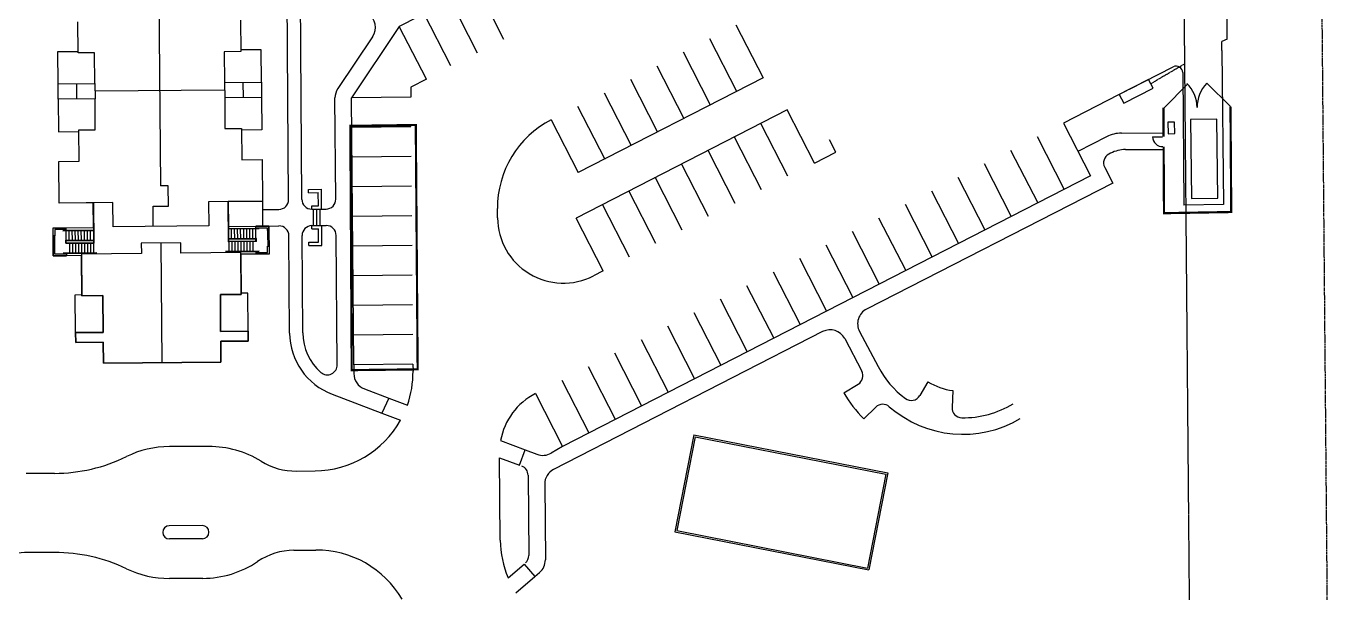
# Model space of a CAD drawing. Header units: feet. Extents: x 2327405 to 2393004, y 6977726 to 7089689.
# Drawn here: x 2342083.8 to 2342482, y 7039137.5 to 7039309.4 of the extents above; entities that cross this region are included whole.
import ezdxf

# ---------------------------------------------------------------- set-up
doc = ezdxf.new("R2010")
doc.units = ezdxf.units.FT
doc.header["$MEASUREMENT"] = 0
doc.linetypes.add('CNTR50', pattern=[0.9, 0.75, -0.05, 0.05, -0.05])
doc.linetypes.add('PHANTOM2', pattern=[1.25, 0.625, -0.125, 0.125, -0.125, 0.125, -0.125])
doc.layers.get('0').update_dxf_attribs({"linetype": 'CONTINUOUS'})
for name, color, linetype in [('s-adjoiner', 252, 'PHANTOM2'), ('s-apts', 252, 'CONTINUOUS'), ('s-apts-sd', 252, 'CNTR50')]:
    doc.layers.add(name, color=color, linetype=linetype)

# ---------------------------------------------------------------- blocks, each defined once
blk = doc.blocks.new('2005042-10b')
at = {"layer": 's-adjoiner'}
blk.add_line((2342481.95386, 7038739.34828), (2342470.42616, 7040057.15786), dxfattribs=at)
at = {"layer": 's-apts'}
for p, q in [((2342286.43039, 7039355.14922), (2342196.95313, 7039309.31517)), ((2342163.37793, 7039256.82293), (2342162.89725, 7039323.48855)), ((2342167.37773, 7039256.86449), (2342166.91398, 7039321.1829)), ((2342228.71295, 7039305.35518), (2342220.50627, 7039321.37549)), ((2342448.09405, 7039305.457), (2342447.93965, 7039322.74496)), ((2342124.03781, 7039318.65537), (2342124.53854, 7039260.99088)), ((2342220.70279, 7039301.25184), (2342212.49611, 7039317.27215)), ((2342212.57882, 7039297.37074), (2342204.37214, 7039313.39105)), ((2342196.95313, 7039309.31517), (2342182.43958, 7039287.6665)), ((2342205.15345, 7039293.30728), (2342196.95313, 7039309.31517)), ((2342299.06783, 7039309.819), (2342307.32528, 7039293.69975)), ((2342188.8587, 7039306.22041), (2342178.28652, 7039290.45077)), ((2342291.05764, 7039305.71571), (2342299.26439, 7039289.69543)), ((2342448.09405, 7039305.457), (2342446.50377, 7039304.78279)), ((2342446.52793, 7039302.00333), (2342446.50377, 7039304.78279)), ((2342093.35078, 7039301.72161), (2342099.51679, 7039301.77515)), ((2342093.43616, 7039291.88865), (2342093.35078, 7039301.72161)), ((2342155.01428, 7039302.25706), (2342148.84827, 7039302.20352)), ((2342155.09967, 7039292.4241), (2342155.01428, 7039302.25706)), ((2342283.0475, 7039301.61234), (2342291.25425, 7039285.59206)), ((2342446.52793, 7039302.00333), (2342447.00594, 7039255.25615)), ((2342275.08803, 7039297.41006), (2342283.29478, 7039281.38978)), ((2342418.45716, 7039290.27483), (2342431.74405, 7039297.08134)), ((2342205.15345, 7039293.30728), (2342200.40512, 7039290.87487)), ((2342307.32524, 7039293.69983), (2342251.25423, 7039264.97628)), ((2342267.0779, 7039293.30668), (2342275.28465, 7039277.2864)), ((2342434.65583, 7039295.31876), (2342435.00641, 7039255.15012)), ((2342099.01907, 7039291.93713), (2342099.05959, 7039287.27063)), ((2342104.60199, 7039291.9856), (2342104.64251, 7039287.31911)), ((2342143.9541, 7039289.99389), (2342104.62225, 7039289.65236)), ((2342143.93384, 7039292.32714), (2342143.97436, 7039287.66065)), ((2342149.51675, 7039292.37562), (2342149.55727, 7039287.70913)), ((2342200.40512, 7039290.87487), (2342200.43162, 7039287.82274)), ((2342259.06776, 7039289.2033), (2342267.27451, 7039273.18302)), ((2342418.45716, 7039290.27483), (2342398.43964, 7039280.01327)), ((2342429.01947, 7039284.66283), (2342436.05799, 7039291.85993)), ((2342449.10892, 7039285.00475), (2342441.93526, 7039292.06716)), ((2342093.47668, 7039287.22216), (2342093.56206, 7039277.38919)), ((2342155.14019, 7039287.7576), (2342155.22557, 7039277.92464)), ((2342177.69994, 7039256.94822), (2342177.43976, 7039287.6241)), ((2342200.43162, 7039287.82274), (2342182.43958, 7039287.6665)), ((2342183.12658, 7039206.66942), (2342182.43958, 7039287.6665)), ((2342251.05762, 7039285.09992), (2342259.26437, 7039269.07964)), ((2342243.04748, 7039280.99656), (2342251.25423, 7039264.97628)), ((2342314.66889, 7039283.97874, 0), (2342250.58774, 7039251.15183, 0)), ((2342322.92629, 7039267.85948, 0), (2342314.66889, 7039283.97874, 0)), ((2342093.56206, 7039277.38919), (2342099.72808, 7039277.44274)), ((2342155.22557, 7039277.92464), (2342149.05955, 7039277.8711)), ((2342200.50072, 7039278.823), (2342182.50139, 7039278.6667)), ((2342314.86545, 7039263.85508, 0), (2342306.65875, 7039279.87538, 0)), ((2342398.43964, 7039280.01327), (2342406.64636, 7039263.99299)), ((2342416.04626, 7039276.96751), (2342428.82106, 7039277.03613)), ((2342306.8553, 7039259.75173, 0), (2342298.6486, 7039275.77203, 0)), ((2342329.38084, 7039271.16597, 0), (2342327.46105, 7039274.95841)), ((2342390.4295, 7039275.9099), (2342398.63623, 7039259.88961)), ((2342411.54068, 7039275.86782), (2342402.84513, 7039271.41334)), ((2342425.47777, 7039275.83529), (2342428.47773, 7039275.8514)), ((2342200.57886, 7039269.82334), (2342182.57954, 7039269.66704)), ((2342298.84515, 7039255.64838, 0), (2342290.63845, 7039271.66868, 0)), ((2342322.92629, 7039267.85948, 0), (2342329.38084, 7039271.16597, 0)), ((2342382.41936, 7039271.80653), (2342390.62608, 7039255.78624)), ((2342412.75948, 7039270.87429), (2342412.24491, 7039270.61069)), ((2342417.26505, 7039271.97399), (2342428.84791, 7039272.03621)), ((2342290.78433, 7039251.64393, 0), (2342282.57763, 7039267.66423, 0)), ((2342374.40921, 7039267.70316), (2342382.61594, 7039251.68288)), ((2342410.94265, 7039266.57286), (2342413.37609, 7039261.82255)), ((2342126.87178, 7039261.01114), (2342124.53854, 7039260.99088)), ((2342126.92533, 7039254.84471), (2342126.87178, 7039261.01114)), ((2342406.64636, 7039263.99299), (2342246.44342, 7039181.92584)), ((2342282.77418, 7039247.54058, 0), (2342274.56748, 7039263.56088, 0)), ((2342413.37609, 7039261.82255), (2342338.7205, 7039223.57874)), ((2342366.39907, 7039263.5998), (2342374.6058, 7039247.57951)), ((2342169.35606, 7039259.87756), (2342173.35592, 7039259.91149)), ((2342169.36327, 7039258.87759), (2342172.36316, 7039258.90303)), ((2342200.65701, 7039260.82368), (2342182.65769, 7039260.66738)), ((2342274.76403, 7039243.43723, 0), (2342266.55733, 7039259.45753, 0)), ((2342358.38893, 7039259.49643), (2342366.59566, 7039243.47614)), ((2342104.08272, 7039255.81306), (2342104.18728, 7039243.77185)), ((2342104.20772, 7039255.81415), (2342104.31372, 7039243.60628)), ((2342122.25884, 7039254.80418), (2342126.92533, 7039254.84471)), ((2342122.31238, 7039248.63775), (2342122.25884, 7039254.80418)), ((2342144.95618, 7039256.16799), (2342145.06219, 7039243.96011)), ((2342145.08118, 7039256.16907), (2342145.18574, 7039244.12786)), ((2342155.41412, 7039256.2588), (2342155.47924, 7039248.75908)), ((2342155.43583, 7039253.75928), (2342160.40345, 7039253.80141)), ((2342170.39207, 7039254.88617), (2342172.392, 7039254.90313)), ((2342170.4031, 7039253.88622), (2342174.7255, 7039253.92289)), ((2342226.74993, 7039251.26316, 0), (2342226.72636, 7039254.0416)), ((2342266.75388, 7039239.33389, 0), (2342258.54717, 7039255.35419, 0)), ((2342350.37879, 7039255.39306), (2342358.58552, 7039239.37277)), ((2342447.00594, 7039255.25615), (2342435.00641, 7039255.15012)), ((2342170.43152, 7039248.88629), (2342174.7679, 7039248.92307)), ((2342200.73516, 7039251.82402), (2342182.73584, 7039251.66772)), ((2342258.79454, 7039235.13135), (2342250.58774, 7039251.15183, 0)), ((2342342.36865, 7039251.28969), (2342350.57537, 7039235.26941)), ((2342091.89831, 7039248.20698), (2342095.89816, 7039248.24171)), ((2342091.91929, 7039245.7904), (2342091.89831, 7039248.20698)), ((2342092.41927, 7039245.79475), (2342091.91929, 7039245.7904)), ((2342092.16928, 7039245.79258), (2342092.20112, 7039242.12605)), ((2342092.33594, 7039245.79402), (2342092.36778, 7039242.12749)), ((2342095.9025, 7039247.74173), (2342092.40263, 7039247.71134)), ((2342092.40263, 7039247.71134), (2342092.41927, 7039245.79475)), ((2342094.90435, 7039247.52472), (2342104.154, 7039247.60504)), ((2342094.90579, 7039247.35806), (2342104.15544, 7039247.43838)), ((2342095.9025, 7039247.74173), (2342095.89816, 7039248.24171)), ((2342095.93108, 7039244.45019), (2342095.90576, 7039247.36675)), ((2342096.84771, 7039244.45815), (2342096.82239, 7039247.3747)), ((2342097.76435, 7039244.46611), (2342097.73902, 7039247.38266)), ((2342098.68098, 7039244.47407), (2342098.65565, 7039247.39062)), ((2342099.59761, 7039244.48203), (2342099.57228, 7039247.39858)), ((2342100.51424, 7039244.48999), (2342100.48892, 7039247.40654)), ((2342101.43087, 7039244.49795), (2342101.40555, 7039247.4145)), ((2342102.34751, 7039244.5059), (2342102.32218, 7039247.42246)), ((2342103.26414, 7039244.51386), (2342103.23881, 7039247.43042)), ((2342154.4021, 7039248.04137), (2342145.15245, 7039247.96105)), ((2342154.40355, 7039247.8747), (2342145.1539, 7039247.79439)), ((2342153.59557, 7039244.95091), (2342145.17922, 7039244.87783)), ((2342146.09586, 7039244.88579), (2342146.07053, 7039247.80235)), ((2342147.01249, 7039244.89375), (2342146.98716, 7039247.81031)), ((2342147.92912, 7039244.90171), (2342147.9038, 7039247.81826)), ((2342148.84575, 7039244.90967), (2342148.82043, 7039247.82622)), ((2342149.76239, 7039244.91763), (2342149.73706, 7039247.83418)), ((2342150.67902, 7039244.92559), (2342150.65369, 7039247.84214)), ((2342151.59565, 7039244.93355), (2342151.57032, 7039247.8501)), ((2342152.51228, 7039244.94151), (2342152.48696, 7039247.85806)), ((2342157.39584, 7039248.77572), (2342153.39599, 7039248.74099)), ((2342153.40033, 7039248.24101), (2342153.39599, 7039248.74099)), ((2342153.40033, 7039248.24101), (2342156.9002, 7039248.2714)), ((2342153.42891, 7039244.94947), (2342153.40359, 7039247.86602)), ((2342153.60353, 7039244.03428), (2342153.59557, 7039244.95091)), ((2342156.9002, 7039248.2714), (2342156.91684, 7039246.3548)), ((2342156.91684, 7039246.3548), (2342157.41682, 7039246.35915)), ((2342157.00017, 7039246.35553), (2342157.03201, 7039242.689)), ((2342157.16683, 7039246.35697), (2342157.19867, 7039242.69045)), ((2342157.39584, 7039248.77572), (2342160.43187, 7039248.80147)), ((2342157.41682, 7039246.35915), (2342157.39584, 7039248.77572)), ((2342163.67018, 7039216.29071), (2342163.45724, 7039245.82321)), ((2342167.67007, 7039216.31955), (2342167.45704, 7039245.86476)), ((2342170.44254, 7039247.88634), (2342172.44247, 7039247.90331)), ((2342178.12646, 7039206.66159), (2342177.79324, 7039245.94862)), ((2342334.3585, 7039247.18633), (2342342.56523, 7039231.16604)), ((2342092.45111, 7039242.12822), (2342091.95113, 7039242.12388)), ((2342091.95113, 7039242.12388), (2342091.97211, 7039239.7073)), ((2342092.46775, 7039240.21162), (2342092.45111, 7039242.12822)), ((2342095.76442, 7039244.44874), (2342104.18077, 7039244.52182)), ((2342095.77238, 7039243.53211), (2342095.76442, 7039244.44874)), ((2342095.77238, 7039243.53211), (2342104.31372, 7039243.60628)), ((2342095.93759, 7039243.70022), (2342095.93253, 7039244.28353)), ((2342095.95336, 7039244.28371), (2342104.18222, 7039244.35516)), ((2342095.95843, 7039243.7004), (2342104.18728, 7039243.77185)), ((2342096.85567, 7039243.54152), (2342096.881, 7039240.62496)), ((2342097.7723, 7039243.54948), (2342097.79763, 7039240.63292)), ((2342098.68894, 7039243.55743), (2342098.71426, 7039240.64088)), ((2342099.60557, 7039243.56539), (2342099.63089, 7039240.64884)), ((2342100.5222, 7039243.57335), (2342100.54753, 7039240.6568)), ((2342101.43883, 7039243.58131), (2342101.46416, 7039240.66476)), ((2342102.35547, 7039243.58927), (2342102.38079, 7039240.67272)), ((2342103.2721, 7039243.59723), (2342103.29742, 7039240.68068)), ((2342104.18873, 7039243.60519), (2342104.21406, 7039240.68863)), ((2342125.00453, 7039207.32624), (2342124.68904, 7039243.6582)), ((2342154.46216, 7039241.12496), (2342144.21255, 7039241.03596)), ((2342154.46361, 7039240.9583), (2342144.21399, 7039240.8693)), ((2342153.60353, 7039244.03428), (2342145.06219, 7039243.96011)), ((2342153.40953, 7039244.78262), (2342145.18067, 7039244.71117)), ((2342153.41459, 7039244.19931), (2342145.18574, 7039244.12786)), ((2342145.18718, 7039243.9612), (2342145.21251, 7039241.04464)), ((2342146.10382, 7039243.96916), (2342146.12914, 7039241.0526)), ((2342147.02045, 7039243.97712), (2342147.04577, 7039241.06056)), ((2342147.93708, 7039243.98508), (2342147.96241, 7039241.06852)), ((2342148.85371, 7039243.99304), (2342148.87904, 7039241.07648)), ((2342149.77034, 7039244.001), (2342149.79567, 7039241.08444)), ((2342150.68698, 7039244.00895), (2342150.7123, 7039241.0924)), ((2342151.60361, 7039244.01691), (2342151.62893, 7039241.10036)), ((2342152.52024, 7039244.02487), (2342152.54557, 7039241.10832)), ((2342153.43543, 7039244.19949), (2342153.43036, 7039244.7828)), ((2342156.94868, 7039242.68828), (2342157.44866, 7039242.69262)), ((2342156.96532, 7039240.77168), (2342156.94868, 7039242.68828)), ((2342157.44866, 7039242.69262), (2342157.46965, 7039240.27604)), ((2342169.47142, 7039243.87796), (2342172.47131, 7039243.90341)), ((2342169.47863, 7039242.87799), (2342173.47849, 7039242.91191)), ((2342200.81331, 7039242.82436), (2342182.81398, 7039242.66806)), ((2342326.34836, 7039243.08296), (2342334.55509, 7039227.06267)), ((2342091.97211, 7039239.7073), (2342095.97196, 7039239.74203)), ((2342095.96762, 7039240.24201), (2342092.46775, 7039240.21162)), ((2342094.9644, 7039240.60832), (2342105.21402, 7039240.69732)), ((2342094.96585, 7039240.44166), (2342105.21546, 7039240.53066)), ((2342095.96762, 7039240.24201), (2342095.97196, 7039239.74203)), ((2342153.46545, 7039240.74129), (2342156.96532, 7039240.77168)), ((2342153.46545, 7039240.74129), (2342153.4698, 7039240.24131)), ((2342157.46965, 7039240.27604), (2342153.4698, 7039240.24131)), ((2342318.33823, 7039238.97958), (2342326.54496, 7039222.95929)), ((2342200.89145, 7039233.82469), (2342182.89213, 7039233.6684)), ((2342258.79454, 7039235.13135), (2342255.86787, 7039233.63218)), ((2342310.32809, 7039234.87621), (2342318.53481, 7039218.85592)), ((2342302.31794, 7039230.77284), (2342310.52467, 7039214.75256)), ((2342098.65795, 7039227.93158), (2342100.65787, 7039227.94894)), ((2342098.7578, 7039216.43201), (2342098.65795, 7039227.93158)), ((2342150.98931, 7039228.38599), (2342148.98939, 7039228.36862)), ((2342151.08917, 7039216.88642), (2342150.98931, 7039228.38599)), ((2342294.3078, 7039226.66948), (2342302.51453, 7039210.64919)), ((2342200.9696, 7039224.82503), (2342182.97028, 7039224.66874)), ((2342286.29766, 7039222.56611), (2342294.50439, 7039206.54582)), ((2342278.28752, 7039218.46274), (2342286.49424, 7039202.44245)), ((2342201.04775, 7039215.82537), (2342183.04843, 7039215.66908)), ((2342325.36921, 7039216.73927), (2342243.77665, 7039174.94186)), ((2342270.27738, 7039214.35937), (2342278.4841, 7039198.33909)), ((2342332.07002, 7039214.62442), (2342337.27134, 7039204.77703)), ((2342336.57898, 7039216.79343), (2342342.21167, 7039206.12936)), ((2342262.26723, 7039210.25601), (2342270.47396, 7039194.23572)), ((2342201.0984, 7039206.82547), (2342183.12658, 7039206.66942)), ((2342183.12658, 7039206.66942), (2342183.14977, 7039203.99844)), ((2342201.0984, 7039206.82547), (2342201.11667, 7039204.72196)), ((2342254.25709, 7039206.15264), (2342262.46382, 7039190.13235)), ((2342246.24695, 7039202.04927), (2342254.45368, 7039186.02898)), ((2342357.30417, 7039201.49004), (2342354.86588, 7039197.32375)), ((2342176.57951, 7039197.73385), (2342191.64292, 7039192.02284)), ((2342186.37704, 7039199.36659), (2342193.7798, 7039196.55998)), ((2342238.24306, 7039197.9337), (2342246.44342, 7039181.92584)), ((2342331.76633, 7039198.18727), (2342336.15291, 7039200.79791)), ((2342364.89189, 7039198.82149), (2342364.62725, 7039193.75274)), ((2342193.7798, 7039196.55998), (2342191.64292, 7039192.02284)), ((2342193.7798, 7039196.55998), (2342199.39175, 7039194.43232)), ((2342337.86383, 7039190.26133), (2342341.52387, 7039193.84352)), ((2342191.64292, 7039192.02284), (2342197.32863, 7039189.86722)), ((2342139.16206, 7039181.87691), (2342127.21269, 7039181.83943)), ((2342227.68419, 7039183.70578, 0), (2342235.17841, 7039180.86449, 0)), ((2342246.44342, 7039181.92584), (2342243.06136, 7039179.90411)), ((2342227.37629, 7039178.47523), (2342233.40587, 7039176.18923)), ((2342227.59387, 7039153.41809, 0), (2342227.37629, 7039178.47523)), ((2342233.40587, 7039176.18923), (2342235.17841, 7039180.86449)), ((2342235.17841, 7039180.86449, 0), (2342238.72335, 7039179.5205)), ((2342092.36676, 7039173.73011), (2342083.77904, 7039173.70317)), ((2342165.71145, 7039174.41339), (2342171.38656, 7039174.46267)), ((2342236.03285, 7039173.14829), (2342236.24389, 7039148.84423)), ((2342241.05648, 7039170.44836), (2342241.25583, 7039147.49013, 0)), ((2342137.20531, 7039157.87065), (2342127.17777, 7039157.8392)), ((2342137.21785, 7039153.87067), (2342127.19032, 7039153.83922)), ((2342092.33184, 7039149.72988), (2342084.21339, 7039149.70442)), ((2342164.98231, 7039150.40453), (2342171.5867, 7039150.46188)), ((2342229.94028, 7039142.04495, 0), (2342234.79533, 7039146.1974)), ((2342234.78431, 7039146.21028, 0), (2342238.04521, 7039142.39763)), ((2342137.31058, 7039141.87091), (2342127.22795, 7039141.83928)), ((2342232.32546, 7039137.50562, 0), (2342238.04521, 7039142.39763)), ((2342238.04521, 7039142.39763), (2342239.50591, 7039143.64694, 0))]:
    blk.add_line(p, q, dxfattribs=at)
for points in [[(2342148.77012, 7039311.20318), (2342148.85261, 7039301.70353), (2342143.8528, 7039301.66012), (2342143.93384, 7039292.32714), (2342155.09967, 7039292.4241), (2342155.14019, 7039287.7576), (2342143.97436, 7039287.66065), (2342144.0554, 7039278.32767), (2342149.05521, 7039278.37108), (2342149.1377, 7039268.87144), (2342155.30414, 7039268.92499), (2342155.41412, 7039256.2588), (2342145.08118, 7039256.16907), (2342145.1463, 7039248.66935), (2342157.39584, 7039248.77572), (2342157.46965, 7039240.27604), (2342148.88664, 7039240.20151), (2342148.99228, 7039228.0353), (2342142.65919, 7039227.98031), (2342142.75615, 7039216.81407), (2342151.08917, 7039216.88642), (2342151.11521, 7039213.88654), (2342142.7822, 7039213.81418), (2342142.83719, 7039207.48108), (2342107.17187, 7039207.17139), (2342107.11687, 7039213.50448), (2342098.78385, 7039213.43212), (2342098.7578, 7039216.43201), (2342107.09082, 7039216.50437), (2342106.99386, 7039227.67061), (2342100.66077, 7039227.61562), (2342100.55512, 7039239.78183), (2342091.97211, 7039239.7073), (2342091.89831, 7039248.20698), (2342104.14785, 7039248.31335), (2342104.08272, 7039255.81306), (2342093.74978, 7039255.72334), (2342093.63979, 7039268.38953), (2342099.80623, 7039268.44307), (2342099.72374, 7039277.94272), (2342104.72355, 7039277.98613), (2342104.64251, 7039287.31911), (2342093.47668, 7039287.22216), (2342093.43616, 7039291.88865), (2342104.60199, 7039291.9856), (2342104.52095, 7039301.31859), (2342099.52113, 7039301.27517), (2342099.43865, 7039310.77481)], [(2342148.77012, 7039311.20318), (2342148.85261, 7039301.70353), (2342143.8528, 7039301.66012), (2342143.93384, 7039292.32714), (2342155.09967, 7039292.4241), (2342155.14019, 7039287.7576), (2342143.97436, 7039287.66065), (2342144.0554, 7039278.32767), (2342149.05521, 7039278.37108), (2342149.1377, 7039268.87144), (2342155.30414, 7039268.92499), (2342155.41412, 7039256.2588), (2342139.0814, 7039256.11697), (2342139.14508, 7039248.78392), (2342110.14617, 7039248.53211), (2342110.0825, 7039255.86516), (2342093.74978, 7039255.72334), (2342093.63979, 7039268.38953), (2342099.80623, 7039268.44307), (2342099.72374, 7039277.94272), (2342104.72355, 7039277.98613), (2342104.64251, 7039287.31911), (2342093.47668, 7039287.22216), (2342093.43616, 7039291.88865), (2342104.60199, 7039291.9856), (2342104.52095, 7039301.31859), (2342099.52113, 7039301.27517), (2342099.43865, 7039310.77481)], [(2342424.2501, 7039293.23523), (2342415.34994, 7039288.67593), (2342416.71482, 7039286.01155), (2342425.61498, 7039290.57086), (2342424.2501, 7039293.23522)], [(2342169.36327, 7039258.87759), (2342169.35605, 7039259.87883)], [(2342172.392, 7039254.90313), (2342172.36316, 7039258.90303)], [(2342173.39918, 7039253.91164), (2342173.35592, 7039259.91149)], [(2342170.39928, 7039253.88619), (2342170.39207, 7039254.88617)], [(2342170.93539, 7039248.88102), (2342170.89928, 7039253.88916)], [(2342171.93536, 7039248.88823), (2342171.89925, 7039253.89637)], [(2342172.93533, 7039248.89544), (2342172.89922, 7039253.90358)], [(2342173.47849, 7039242.91191), (2342173.43523, 7039248.91176)], [(2342170.44254, 7039247.88634), (2342170.43533, 7039248.88632)], [(2342172.47131, 7039243.90341), (2342172.44247, 7039247.90331)], [(2342169.47863, 7039242.87799), (2342169.47142, 7039243.87796)], [(2342286.28781, 7039185.39955), (2342280.52076, 7039155.95909)], [(2342286.28781, 7039185.39955), (2342345.16875, 7039173.86545)], [(2342286.68237, 7039184.81276), (2342281.10755, 7039156.35364)], [(2342286.68237, 7039184.81276), (2342344.58195, 7039173.47089)], [(2342344.58195, 7039173.47089), (2342339.00714, 7039145.01177)], [(2342345.16875, 7039173.86545), (2342339.40169, 7039144.42498)], [(2342280.52076, 7039155.95909), (2342339.40169, 7039144.42498)], [(2342281.10755, 7039156.35364), (2342339.00714, 7039145.01177)]]:
    blk.add_lwpolyline(points, dxfattribs=at)
at = {"layer": 's-apts', "const_width": 0.66667}
for points in [[(2342428.76692, 7039284.64909), (2342428.81416, 7039275.85287)], [(2342428.83027, 7039272.85383), (2342428.93871, 7039252.66738), (2342449.34062, 7039253.02356), (2342449.10892, 7039285.00475)]]:
    blk.add_lwpolyline(points, dxfattribs=at)
at = {"layer": 's-apts'}
for points in [[(2342436.97863, 7039281.0949), (2342437.24597, 7039257.09639), (2342445.24547, 7039257.1855), (2342444.97814, 7039281.18401)], [(2342430.09687, 7039280.26314), (2342430.19964, 7039276.76465), (2342432.19878, 7039276.82337), (2342432.09601, 7039280.32186)], [(2342142.83719, 7039207.48108), (2342142.7822, 7039213.81418), (2342151.11521, 7039213.88654), (2342151.08917, 7039216.88642), (2342142.75615, 7039216.81407), (2342142.65919, 7039227.98031), (2342148.99228, 7039228.0353), (2342148.88229, 7039240.70149), (2342130.71631, 7039240.54375), (2342130.68882, 7039243.7103), (2342118.68927, 7039243.6061), (2342118.71676, 7039240.43955), (2342100.55078, 7039240.28181), (2342100.66077, 7039227.61562), (2342106.99386, 7039227.67061), (2342107.09082, 7039216.50437), (2342098.7578, 7039216.43201), (2342098.78385, 7039213.43212), (2342107.11687, 7039213.50448), (2342107.17187, 7039207.17139)]]:
    blk.add_lwpolyline(points, close=True, dxfattribs=at)
at = {"layer": 's-apts', "const_width": 0.66667, "elevation": 0}
blk.add_lwpolyline([(2342182.10012, 7039279.15577), (2342182.51778, 7039205.04722), (2342202.51834, 7039205.28769), (2342201.95201, 7039279.42125)], close=True, dxfattribs=at)
at = {"layer": 's-apts'}
for centre, radius, start, end in [((2342184.70565, 7039309.00468), 5, 326.1615783, 56.1615783), ((2342432.65591, 7039295.30131), 2, 0.5000449, 117.1248154), ((2342182.43958, 7039287.6665, 0), 5, 146.1615783, 180.485955), ((2342428.68615, 7039284.65912), 10.30513, 0.5062555, 45.5062555), ((2342449.29544, 7039284.85443), 10.30513, 135.5796998, 180.5796998), ((2342256.72528, 7039254.29604, 0.00005), 30, 117.1245777, 180.485955), ((2342416.09998, 7039266.96766, -0.00004), 10, 90.3077632, 117.1247392), ((2342428.47773, 7039275.8514), 3, 180.3077632, 272.7591639), ((2342413.61269, 7039267.94065, -0.00007), 3, 117.1247392, 207.1247391), ((2342417.31877, 7039261.97413, -0.00018), 10, 90.3077632, 117.1247392), ((2342170.37765, 7039256.88612), 3, 180.4131098, 270.485955), ((2342174.70005, 7039256.92278), 3, 270.485955, 0.485955), ((2342160.37801, 7039256.8013), 3, 270.485955, 0.4131098), ((2342174.79335, 7039245.92317), 3, 0.485955, 90.485955), ((2342246.74921, 7039251.43279, 0.00052), 20, 180.485955, 297.1245777), ((2342160.45732, 7039245.80158), 3, 0.4131098, 90.485955), ((2342170.45696, 7039245.88639), 3, 90.485955, 180.4131098), ((2342341.00014, 7039219.12866), 5, 117.1247, 207.8427003), ((2342327.64885, 7039212.28919), 5, 27.8427003, 117.1247), ((2342183.66966, 7039216.43491, 0.00003), 20, 180.4131098, 249.2367452), ((2342183.66966, 7039216.43491, 0.00003), 16, 180.4131098, 228.9163321), ((2342175.12657, 7039206.63615, 0.00003), 3, 228.9163321, 0.485955), ((2342367.98697, 7039219.74369), 29.1499, 207.8427003, 233.0743745), ((2342188.14958, 7039204.04185, 0.00004), 5, 180.4975097, 249.2367452), ((2342171.1178, 7039204.46147, -0.00004), 30, 340.4697165, 0.4975097), ((2342334.61864, 7039203.37589), 3, 300.7586503, 27.8427003), ((2342367.98697, 7039219.74369), 21.1499, 239.6620342, 261.5850986), ((2342247.36264, 7039180.13389, 0.00002), 20, 117.1279558, 169.7120985), ((2342367.98697, 7039219.74369), 42.1499, 210.7586503, 224.3840715), ((2342352.27669, 7039198.83904), 3, 233.0743745, 329.6620342), ((2342343.62227, 7039191.69951), 3, 49.0159739, 134.3840715), ((2342367.98697, 7039219.74369), 34.1499, 229.0159739, 300.5408084), ((2342367.62317, 7039193.59632), 3, 177.0112726, 269.2028587), ((2342367.98697, 7039219.74369), 29.1499, 269.2028587, 301.3093751), ((2342171.1178, 7039204.46147, -0.00004), 30, 270.4975097, 330.8908424), ((2342127.30677, 7039151.83958), 30, 90.1796938, 116.0216265), ((2342139.25615, 7039151.87706), 30, 58.2891527, 90.1796938), ((2342092.20994, 7039223.72986), 50, 270.1796938, 296.0216265), ((2342165.53778, 7039194.41264), 20, 238.2891527, 270.4975097), ((2342240.49589, 7039184.19576, 0.00185), 5, 249.2367452, 300.8702173), ((2342233.03296, 7039173.12224), 3, 0.4975097, 69.2367452), ((2342246.05629, 7039170.49177, -0.00031), 5, 117.1247, 180.4975097), ((2342127.18404, 7039155.83921), 2, 90.1796938, 270.1796938), ((2342137.21158, 7039155.87066), 2, 270.1796938, 90.1796938), ((2342257.59274, 7039153.67858, 0.00014), 30, 180.4975097, 202.8169084), ((2342084.27611, 7039129.70452), 20, 90.1796938, 180.5011548), ((2342092.48865, 7039099.73013), 50, 64.337761, 90.1796938), ((2342165.15597, 7039130.40529), 20, 90.4975097, 123.9721345), ((2342171.85546, 7039120.46308), 30, 30.2197387, 90.4975097), ((2342137.21649, 7039171.87076), 30, 270.1796938, 303.9721345), ((2342233.244, 7039148.81818, -0.00121), 3, 310.5398589, 0.4975097), ((2342236.25602, 7039147.44671, 0.00053), 5, 310.5398589, 0.4975097), ((2342127.13387, 7039171.83914), 30, 244.337761, 270.1796938)]:
    blk.add_arc(centre, radius, start, end, dxfattribs=at)
at = {"layer": 's-apts-sd'}
blk.add_line((2342435.16011, 7039297.92739), (2342424.93254, 7039291.90304), dxfattribs=at)
at = {"layer": 's-apts-sd', "flags": 128}
blk.add_lwpolyline([(2342426.98141, 7040236.257), (2342429.60245, 7039935.54869), (2342430.38698, 7039845.54086), (2342435.16011, 7039297.92739), (2342436.79779, 7039110.03937), (2342439.2034, 7038834.04686), (2342393.78787, 7038807.29572)], dxfattribs=at)

msp = doc.modelspace()

# ---------------------------------------------------------------- block references
msp.add_blockref('2005042-10b', (0, 0))
msp.add_blockref('2005042-10b', (0, 0))

doc.saveas('drawing.dxf')
